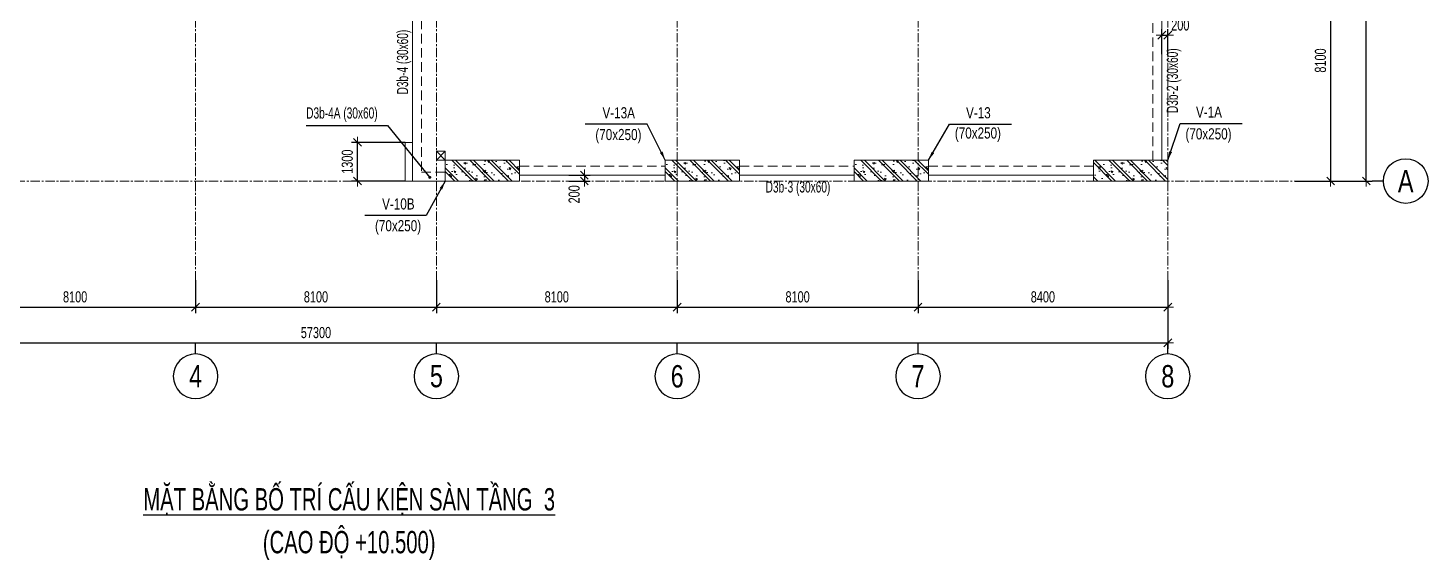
# Model space of a CAD drawing. Header units: millimetres. Extents: x 217991 to 313900, y 2625501 to 2818210.
# Drawn here: x 251265 to 298353, y 2728221 to 2746103 of the extents above; entities that cross this region are included whole.
import ezdxf
from ezdxf.enums import TextEntityAlignment as Align

# ---------------------------------------------------------------- set-up
doc = ezdxf.new("R2010")
doc.units = ezdxf.units.MM
doc.header["$LTSCALE"] = 50
doc.header["$MEASUREMENT"] = 0
doc.linetypes.add('CENTER', pattern=[2, 1.25, -0.25, 0.25, -0.25])
doc.linetypes.add('HIDDEN', pattern=[9.525, 6.35, -3.175])
doc.layers.get('Defpoints').update_dxf_attribs({"lineweight": 9})
for name, color, linetype, lineweight in [('02.CDC.DIM', 1, 'Continuous', 20), ('CDC- COT', 4, 'Continuous', 0), ('CDC- DAM', 3, 'Continuous', 5), ('CDC- TRUC', 5, 'CENTER', 15), ('CDC-LKT', 6, 'CENTER', 15), ('Dim', 8, 'Continuous', 15), ('Dim-off', 8, 'Continuous', 15)]:
    doc.layers.add(name, color=color, linetype=linetype, lineweight=lineweight)
for name, color, linetype in [('CDC.02.DIM', 1, 'Continuous'), ('CHI', 1, 'Continuous'), ('KCS_CHI', 1, 'Continuous'), ('KCS_TEXT_TEN COT', 3, 'Continuous'), ('KCS_TEXT_TEN DAM', 2, 'Continuous'), ('KCS_TEXT_TEN_COT', 3, 'Continuous')]:
    doc.layers.add(name, color=color, linetype=linetype)
doc.styles.add('ARIAL_3', font='arial_1.ttf', dxfattribs={"width": 0.85})
doc.styles.add('BIGTEXT', font='VHARIAL.TTF', dxfattribs={"width": 0.8, "height": 1000})
doc.styles.add('KCS_SMTEXT', font='arial_1.ttf', dxfattribs={"width": 0.7})
doc.styles.add('VN simplex', font='arial_1.ttf', dxfattribs={"width": 0.7})
doc.dimstyles.new('DIM A1 1-150 (Time City)', dxfattribs={"dimtxt": 375, "dimasz": 1.25, "dimexe": 200, "dimexo": 0, "dimgap": 150, "dimtad": 1, "dimdec": 1, "dimzin": 13, "dimdsep": 46, "dimtxsty": 'VN simplex', "dimblk1": 'D', "dimblk2": 'D', "dimsah": 1, "dimcen": 0, "dimdle": 50, "dimclrd": 1, "dimclre": 1, "dimclrt": 2, "dimadec": 0, "dimazin": 0, "dimtfac": 1, "dimtdec": 1, "dimtix": 1, "dimtmove": 2, "dimatfit": 3, "dimldrblk": 'D', "dimfxl": 1, "dimtolj": 1, "dimtzin": 13, "dimarcsym": 0})
doc.dimstyles.new('KCS_DIM100', dxfattribs={"dimscale": 100, "dimtxt": 2.5, "dimasz": 3, "dimexe": 1.2, "dimexo": 0, "dimgap": 1, "dimtad": 1, "dimdec": 0, "dimzin": 0, "dimdsep": 46, "dimtxsty": 'KCS_SMTEXT', "dimblk": 'ARCHTICK', "dimcen": 0, "dimdle": 1, "dimclrd": 1, "dimclre": 1, "dimclrt": 2, "dimadec": 0, "dimazin": 0, "dimtfac": 1, "dimtdec": 0, "dimtix": 1, "dimtmove": 2, "dimatfit": 3, "dimfxl": 1, "dimtolj": 1, "dimtzin": 0, "dimarcsym": 0})

# ---------------------------------------------------------------- blocks, each defined once
blk = doc.blocks.new('D')
at = {"layer": 'Dim'}
blk.add_line((150, 0), (-150, 0), dxfattribs=at)
at = {"layer": 'Dim', "color": 3}
blk.add_line((106, 106), (-106, -106), dxfattribs=at)
blk = doc.blocks.new('*D150')
at = {"layer": 'Defpoints', "color": 0, "ltscale": 0.5, "transparency": 16777216}
for p in [(294103, 2749060), (293882, 2740960), (295078, 2740960)]:
    blk.add_point(p, dxfattribs=at)
at = {"layer": 'Dim', "color": 1, "lineweight": -2, "ltscale": 0.5, "transparency": 16777216}
for p, q in [((294103, 2749060), (295278, 2749060)), ((295078, 2749058), (295078, 2740961)), ((293882, 2740960), (295278, 2740960))]:
    blk.add_line(p, q, dxfattribs=at)
at = {"layer": 'Dim', "color": 1, "lineweight": -2, "ltscale": 0.5, "transparency": 16777216, "xscale": 1.25, "yscale": 1.25, "zscale": 1.25}
for p, rotation in [((295078, 2749060), 90), ((295078, 2740960), 270)]:
    blk.add_blockref('D', p, dxfattribs=dict(at, rotation=rotation))
at = {"layer": 'Dim', "color": 2, "ltscale": 0.5, "transparency": 16777216, "insert": (294736, 2745010), "char_height": 375, "attachment_point": 5, "rotation": 90, "style": 'VN simplex'}
blk.add_mtext('\\A1;8100', dxfattribs=at)
blk = doc.blocks.new('*D153')
at = {"layer": 'Defpoints', "color": 0, "ltscale": 0.5, "transparency": 16777216}
for p in [(248800, 2737623), (256900, 2737623), (256900, 2736723)]:
    blk.add_point(p, dxfattribs=at)
at = {"layer": 'Dim', "color": 1, "lineweight": -2, "ltscale": 0.5, "transparency": 16777216}
for p, q in [((248800, 2737623), (248800, 2736523)), ((256900, 2737623), (256900, 2736523)), ((248801, 2736723), (256898, 2736723))]:
    blk.add_line(p, q, dxfattribs=at)
at = {"layer": 'Dim', "color": 1, "lineweight": -2, "ltscale": 0.5, "transparency": 16777216, "xscale": 1.25, "yscale": 1.25, "zscale": 1.25, "rotation": 180}
blk.add_blockref('D', (248800, 2736723), dxfattribs=at)
at = {"layer": 'Dim', "color": 1, "lineweight": -2, "ltscale": 0.5, "transparency": 16777216, "xscale": 1.25, "yscale": 1.25, "zscale": 1.25}
blk.add_blockref('D', (256900, 2736723), dxfattribs=at)
at = {"layer": 'Dim', "color": 2, "ltscale": 0.5, "transparency": 16777216, "insert": (252850, 2737064), "char_height": 375, "attachment_point": 5, "style": 'VN simplex'}
blk.add_mtext('\\A1;8100', dxfattribs=at)
blk = doc.blocks.new('*D154')
at = {"layer": 'Defpoints', "color": 0, "ltscale": 0.5, "transparency": 16777216}
for p in [(256900, 2737623), (265000, 2737623), (265000, 2736723)]:
    blk.add_point(p, dxfattribs=at)
at = {"layer": 'Dim', "color": 1, "lineweight": -2, "ltscale": 0.5, "transparency": 16777216}
for p, q in [((256900, 2737623), (256900, 2736523)), ((265000, 2737623), (265000, 2736523)), ((256901, 2736723), (264998, 2736723))]:
    blk.add_line(p, q, dxfattribs=at)
at = {"layer": 'Dim', "color": 1, "lineweight": -2, "ltscale": 0.5, "transparency": 16777216, "xscale": 1.25, "yscale": 1.25, "zscale": 1.25, "rotation": 180}
blk.add_blockref('D', (256900, 2736723), dxfattribs=at)
at = {"layer": 'Dim', "color": 1, "lineweight": -2, "ltscale": 0.5, "transparency": 16777216, "xscale": 1.25, "yscale": 1.25, "zscale": 1.25}
blk.add_blockref('D', (265000, 2736723), dxfattribs=at)
at = {"layer": 'Dim', "color": 2, "ltscale": 0.5, "transparency": 16777216, "insert": (260950, 2737064), "char_height": 375, "attachment_point": 5, "style": 'VN simplex'}
blk.add_mtext('\\A1;8100', dxfattribs=at)
blk = doc.blocks.new('*D155')
at = {"layer": 'Defpoints', "color": 0, "ltscale": 0.5, "transparency": 16777216}
for p in [(265000, 2737623), (273100, 2737623), (273100, 2736723)]:
    blk.add_point(p, dxfattribs=at)
at = {"layer": 'Dim', "color": 1, "lineweight": -2, "ltscale": 0.5, "transparency": 16777216}
for p, q in [((265000, 2737623), (265000, 2736523)), ((273100, 2737623), (273100, 2736523)), ((265001, 2736723), (273098, 2736723))]:
    blk.add_line(p, q, dxfattribs=at)
at = {"layer": 'Dim', "color": 1, "lineweight": -2, "ltscale": 0.5, "transparency": 16777216, "xscale": 1.25, "yscale": 1.25, "zscale": 1.25, "rotation": 180}
blk.add_blockref('D', (265000, 2736723), dxfattribs=at)
at = {"layer": 'Dim', "color": 1, "lineweight": -2, "ltscale": 0.5, "transparency": 16777216, "xscale": 1.25, "yscale": 1.25, "zscale": 1.25}
blk.add_blockref('D', (273100, 2736723), dxfattribs=at)
at = {"layer": 'Dim', "color": 2, "ltscale": 0.5, "transparency": 16777216, "insert": (269050, 2737064), "char_height": 375, "attachment_point": 5, "style": 'VN simplex'}
blk.add_mtext('\\A1;8100', dxfattribs=at)
blk = doc.blocks.new('*D156')
at = {"layer": 'Defpoints', "color": 0, "ltscale": 0.5, "transparency": 16777216}
for p in [(273100, 2737623), (281200, 2737623), (281200, 2736723)]:
    blk.add_point(p, dxfattribs=at)
at = {"layer": 'Dim', "color": 1, "lineweight": -2, "ltscale": 0.5, "transparency": 16777216}
for p, q in [((273100, 2737623), (273100, 2736523)), ((281200, 2737623), (281200, 2736523)), ((273101, 2736723), (281198, 2736723))]:
    blk.add_line(p, q, dxfattribs=at)
at = {"layer": 'Dim', "color": 1, "lineweight": -2, "ltscale": 0.5, "transparency": 16777216, "xscale": 1.25, "yscale": 1.25, "zscale": 1.25, "rotation": 180}
blk.add_blockref('D', (273100, 2736723), dxfattribs=at)
at = {"layer": 'Dim', "color": 1, "lineweight": -2, "ltscale": 0.5, "transparency": 16777216, "xscale": 1.25, "yscale": 1.25, "zscale": 1.25}
blk.add_blockref('D', (281200, 2736723), dxfattribs=at)
at = {"layer": 'Dim', "color": 2, "ltscale": 0.5, "transparency": 16777216, "insert": (277150, 2737064), "char_height": 375, "attachment_point": 5, "style": 'VN simplex'}
blk.add_mtext('\\A1;8100', dxfattribs=at)
blk = doc.blocks.new('*D157')
at = {"layer": 'Defpoints', "color": 0, "ltscale": 0.5, "transparency": 16777216}
for p in [(281200, 2737623), (289600, 2737623), (289600, 2736723)]:
    blk.add_point(p, dxfattribs=at)
at = {"layer": 'Dim', "color": 1, "lineweight": -2, "ltscale": 0.5, "transparency": 16777216}
for p, q in [((281200, 2737623), (281200, 2736523)), ((289600, 2737623), (289600, 2736523)), ((281201, 2736723), (289598, 2736723))]:
    blk.add_line(p, q, dxfattribs=at)
at = {"layer": 'Dim', "color": 1, "lineweight": -2, "ltscale": 0.5, "transparency": 16777216, "xscale": 1.25, "yscale": 1.25, "zscale": 1.25, "rotation": 180}
blk.add_blockref('D', (281200, 2736723), dxfattribs=at)
at = {"layer": 'Dim', "color": 1, "lineweight": -2, "ltscale": 0.5, "transparency": 16777216, "xscale": 1.25, "yscale": 1.25, "zscale": 1.25}
blk.add_blockref('D', (289600, 2736723), dxfattribs=at)
at = {"layer": 'Dim', "color": 2, "ltscale": 0.5, "transparency": 16777216, "insert": (285400, 2737064), "char_height": 375, "attachment_point": 5, "style": 'VN simplex'}
blk.add_mtext('\\A1;8400', dxfattribs=at)
blk = doc.blocks.new('*D164')
at = {"layer": 'Defpoints', "color": 0, "ltscale": 0.5, "transparency": 16777216}
for p in [(294103, 2789560), (296278, 2789560), (294103, 2740960)]:
    blk.add_point(p, dxfattribs=at)
at = {"layer": 'Dim', "color": 1, "lineweight": -2, "ltscale": 0.5, "transparency": 16777216}
for p, q in [((294103, 2789560), (296478, 2789560)), ((296278, 2740961), (296278, 2789558)), ((294103, 2740960), (296478, 2740960))]:
    blk.add_line(p, q, dxfattribs=at)
at = {"layer": 'Dim', "color": 1, "lineweight": -2, "ltscale": 0.5, "transparency": 16777216, "xscale": 1.25, "yscale": 1.25, "zscale": 1.25}
for p, rotation in [((296278, 2789560), 90), ((296278, 2740960), 270)]:
    blk.add_blockref('D', p, dxfattribs=dict(at, rotation=rotation))
at = {"layer": 'Dim', "color": 2, "ltscale": 0.5, "transparency": 16777216, "insert": (295936, 2765260), "char_height": 375, "attachment_point": 5, "rotation": 90, "style": 'VN simplex'}
blk.add_mtext('\\A1;48600', dxfattribs=at)
blk = doc.blocks.new('*D166')
at = {"layer": 'Defpoints', "color": 0, "ltscale": 0.5, "transparency": 16777216}
for p in [(232300, 2737623), (289600, 2737623), (289600, 2735523)]:
    blk.add_point(p, dxfattribs=at)
at = {"layer": 'Dim', "color": 1, "lineweight": -2, "ltscale": 0.5, "transparency": 16777216}
for p, q in [((232300, 2737623), (232300, 2735323)), ((289600, 2737623), (289600, 2735323)), ((232301, 2735523), (289598, 2735523))]:
    blk.add_line(p, q, dxfattribs=at)
at = {"layer": 'Dim', "color": 1, "lineweight": -2, "ltscale": 0.5, "transparency": 16777216, "xscale": 1.25, "yscale": 1.25, "zscale": 1.25, "rotation": 180}
blk.add_blockref('D', (232300, 2735523), dxfattribs=at)
at = {"layer": 'Dim', "color": 1, "lineweight": -2, "ltscale": 0.5, "transparency": 16777216, "xscale": 1.25, "yscale": 1.25, "zscale": 1.25}
blk.add_blockref('D', (289600, 2735523), dxfattribs=at)
at = {"layer": 'Dim', "color": 2, "ltscale": 0.5, "transparency": 16777216, "insert": (260950, 2735864), "char_height": 375, "attachment_point": 5, "style": 'VN simplex'}
blk.add_mtext('\\A1;57300', dxfattribs=at)
blk = doc.blocks.new('_ArchTick')
at = {"const_width": 0.15}
blk.add_lwpolyline([(-0.5, -0.5), (0.5, 0.5)], dxfattribs=at)
blk = doc.blocks.new('*D82')
at = {"layer": 'Defpoints', "color": 0, "ltscale": 0.5, "transparency": 16777216}
for p in [(262347, 2742260), (263950, 2742260), (263950, 2740960)]:
    blk.add_point(p, dxfattribs=at)
at = {"layer": 'Dim-off', "color": 1, "lineweight": -2, "ltscale": 0.5, "transparency": 16777216}
for p, q in [((263950, 2742260), (262147, 2742260)), ((262347, 2740961), (262347, 2742258)), ((263950, 2740960), (262147, 2740960))]:
    blk.add_line(p, q, dxfattribs=at)
at = {"layer": 'Dim-off', "color": 1, "lineweight": -2, "ltscale": 0.5, "transparency": 16777216, "xscale": 1.25, "yscale": 1.25, "zscale": 1.25}
for p, rotation in [((262347, 2742260), 90), ((262347, 2740960), 270)]:
    blk.add_blockref('D', p, dxfattribs=dict(at, rotation=rotation))
at = {"layer": 'Dim-off', "color": 2, "ltscale": 0.5, "transparency": 16777216, "insert": (262005, 2741610), "char_height": 375, "attachment_point": 5, "rotation": 90, "style": 'VN simplex'}
blk.add_mtext('\\A1;1300', dxfattribs=at)
blk = doc.blocks.new('*D83')
at = {"layer": 'Defpoints', "color": 0, "ltscale": 0.5, "transparency": 16777216}
for p in [(269457, 2741160), (269457, 2740960), (269977, 2740960)]:
    blk.add_point(p, dxfattribs=at)
at = {"layer": 'Dim-off', "color": 1, "lineweight": -2, "ltscale": 0.5, "transparency": 16777216}
for p, q in [((269457, 2741160), (270177, 2741160)), ((269977, 2741161), (269977, 2741162)), ((269977, 2741160), (269977, 2740960)), ((269457, 2740960), (270177, 2740960)), ((269977, 2740958), (269977, 2740957))]:
    blk.add_line(p, q, dxfattribs=at)
at = {"layer": 'Dim-off', "color": 1, "lineweight": -2, "ltscale": 0.5, "transparency": 16777216, "xscale": 1.25, "yscale": 1.25, "zscale": 1.25}
for p, rotation in [((269977, 2741160), 270), ((269977, 2740960), 90)]:
    blk.add_blockref('D', p, dxfattribs=dict(at, rotation=rotation))
at = {"layer": 'Dim-off', "color": 2, "ltscale": 0.5, "transparency": 16777216, "insert": (269635, 2740512), "char_height": 375, "attachment_point": 5, "rotation": 90, "style": 'VN simplex'}
blk.add_mtext('\\A1;200', dxfattribs=at)
blk = doc.blocks.new('*D84')
at = {"layer": 'Defpoints', "color": 0, "ltscale": 0.5, "transparency": 16777216}
for p in [(289600, 2745861), (289400, 2745220), (289600, 2745220)]:
    blk.add_point(p, dxfattribs=at)
at = {"layer": 'Dim-off', "color": 1, "lineweight": -2, "ltscale": 0.5, "transparency": 16777216}
for p, q in [((289398, 2745861), (289397, 2745861)), ((289400, 2745220), (289400, 2746061)), ((289400, 2745861), (289600, 2745861)), ((289600, 2745220), (289600, 2746061)), ((289601, 2745861), (289602, 2745861))]:
    blk.add_line(p, q, dxfattribs=at)
at = {"layer": 'Dim-off', "color": 1, "lineweight": -2, "ltscale": 0.5, "transparency": 16777216, "xscale": 1.25, "yscale": 1.25, "zscale": 1.25}
blk.add_blockref('D', (289400, 2745861), dxfattribs=at)
at = {"layer": 'Dim-off', "color": 1, "lineweight": -2, "ltscale": 0.5, "transparency": 16777216, "xscale": 1.25, "yscale": 1.25, "zscale": 1.25, "rotation": 180}
blk.add_blockref('D', (289600, 2745861), dxfattribs=at)
at = {"layer": 'Dim-off', "color": 2, "ltscale": 0.5, "transparency": 16777216, "insert": (290022, 2746203), "char_height": 375, "attachment_point": 5, "style": 'VN simplex'}
blk.add_mtext('\\A1;200', dxfattribs=at)
blk = doc.blocks.new('cot vach loi tang 2 new (8.2018)')
at = {"layer": 'CDC- COT'}
h = blk.add_hatch(dxfattribs=at)
h.set_pattern_fill('BT-01', color=8, scale=100, angle=135, pattern_type=2)
h.set_pattern_definition([(185, (415981.3, -43663.46), (-462.8071, 551.552), [75, -825]), (130, (415981.3, -43663.46), (-433.7681, -629.9922), [60, -660]), (235.4514, (415942.7, -43617.5), (-896.5753, -78.4395), [63.7402, -701.1421]), (181.1842, (415839.9, -43804.9), (-637.6138, 871.693), [112.5, -1237.5]), (231.6356, (415786.7, -43732.2), (-1349.7117, -27.899), [95.6103, -1051.713]), (126.1842, (415839.9, -43804.9), (-1349.7117, -27.9), [90, -990]), (156, (415804.5, -43698.8), (-137.3825, 706.7716), [75, -825]), (101, (415804.5, -43698.8), (-684.8084, -340.7086), [60, -660]), (206.4514, (415793.06, -43639.9), (-822.1906, 366.0636), [63.7402, -701.1421]), (172.5, (415981.28, -43663.46), (-243.98982, -226.79319), [0, -652, 0, -670, 0, -662.5]), (142.5, (415981.3, -43663.46), (-464.90945, -92.87294), [0, -382, 0, -637, 0, -252.5]), (102.5, (416138.97, -43821.14), (-361.52076, 393.41817), [0, -250, 0, -780, 0, -1035]), (92.5, (416209.7, -43891.85), (-483.1598, 341.59), [0, -325, 0, -518, 0, -735]), (180, (415981.3, -43663.46), (2e-10, -425), []), (180, (415894.66, -43750.08), (2e-10, -425), [])])
h.paths.add_polyline_path([(23774, -142946), (23279, -142451), (25047, -140683), (25542, -141178)])
h = blk.add_hatch(dxfattribs=at)
h.set_pattern_fill('BT-01', color=8, scale=100, angle=135, pattern_type=2)
h.set_pattern_definition([(185, (410076.94, -49567.8), (-462.8071, 551.552), [75, -825]), (130, (410076.94, -49567.8), (-433.7681, -629.9922), [60, -660]), (235.4514, (410038.4, -49521.84), (-896.5753, -78.4395), [63.7402, -701.1421]), (181.1842, (409935.5, -49709.2), (-637.6138, 871.693), [112.5, -1237.5]), (231.6356, (409882.4, -49636.6), (-1349.7117, -27.899), [95.6103, -1051.713]), (126.1842, (409935.5, -49709.2), (-1349.7117, -27.9), [90, -990]), (156, (409900.17, -49603.15), (-137.3825, 706.7716), [75, -825]), (101, (409900.2, -49603.15), (-684.8084, -340.7086), [60, -660]), (206.4514, (409888.7, -49544.26), (-822.1906, 366.0636), [63.7402, -701.1421]), (172.5, (410076.94, -49567.8), (-243.98982, -226.79319), [0, -652, 0, -670, 0, -662.5]), (142.5, (410076.94, -49567.8), (-464.90945, -92.87294), [0, -382, 0, -637, 0, -252.5]), (102.5, (410234.63, -49725.48), (-361.52076, 393.41817), [0, -250, 0, -780, 0, -1035]), (92.5, (410305.34, -49796.2), (-483.1598, 341.59), [0, -325, 0, -518, 0, -735]), (180, (410076.94, -49567.8), (2e-10, -425), []), (180, (409990.32, -49654.4), (2e-10, -425), [])])
h.paths.add_polyline_path([(18082, -148638), (17587, -148143), (19355, -146375), (19850, -146870)])
h = blk.add_hatch(dxfattribs=at)
h.set_pattern_fill('BT-01', color=8, scale=100, angle=135, pattern_type=2)
h.set_pattern_definition([(185, (405586.8, -54057.9), (-462.8071, 551.552), [75, -825]), (130, (405586.8, -54057.9), (-433.7681, -629.9922), [60, -660]), (235.4514, (405548.25, -54011.96), (-896.5753, -78.4395), [63.7402, -701.1421]), (181.1842, (405445.4, -54199.35), (-637.6138, 871.693), [112.5, -1237.5]), (231.6356, (405392.3, -54126.7), (-1349.7117, -27.899), [95.6103, -1051.713]), (126.1842, (405445.4, -54199.3), (-1349.7117, -27.9), [90, -990]), (156, (405410.04, -54093.3), (-137.3825, 706.7716), [75, -825]), (101, (405410.04, -54093.3), (-684.8084, -340.7086), [60, -660]), (206.4514, (405398.6, -54034.4), (-822.1906, 366.0636), [63.7402, -701.1421]), (172.5, (405586.81, -54057.93), (-243.98982, -226.79319), [0, -652, 0, -670, 0, -662.5]), (142.5, (405586.8, -54057.93), (-464.90945, -92.87294), [0, -382, 0, -637, 0, -252.5]), (102.5, (405744.5, -54215.6), (-361.52076, 393.41817), [0, -250, 0, -780, 0, -1035]), (92.5, (405815.2, -54286.3), (-483.1598, 341.59), [0, -325, 0, -518, 0, -735]), (180, (405586.8, -54057.93), (2e-10, -425), []), (180, (405500.2, -54144.55), (2e-10, -425), [])])
h.paths.add_polyline_path([(13592, -153128), (13097, -152633), (14864, -150865), (15359, -151360)])
h = blk.add_hatch(dxfattribs=at)
h.set_pattern_fill('BT-01', color=8, scale=100, angle=135, pattern_type=2)
h.set_pattern_definition([(185, (400354.2, -59290.5), (-462.8071, 551.552), [75, -825]), (130, (400354.2, -59290.5), (-433.7681, -629.9922), [60, -660]), (235.4514, (400315.66, -59244.55), (-896.5753, -78.4395), [63.7402, -701.1421]), (181.1842, (400212.8, -59431.9), (-637.6138, 871.693), [112.5, -1237.5]), (231.6356, (400159.7, -59359.3), (-1349.7117, -27.899), [95.6103, -1051.713]), (126.1842, (400212.8, -59431.9), (-1349.7117, -27.9), [90, -990]), (156, (400177.45, -59325.9), (-137.3825, 706.7716), [75, -825]), (101, (400177.45, -59325.9), (-684.8084, -340.7086), [60, -660]), (206.4514, (400166, -59267), (-822.1906, 366.0636), [63.7402, -701.1421]), (172.5, (400354.22, -59290.52), (-243.98982, -226.79319), [0, -652, 0, -670, 0, -662.5]), (142.5, (400354.22, -59290.5), (-464.90945, -92.87294), [0, -382, 0, -637, 0, -252.5]), (102.5, (400511.9, -59448.2), (-361.52076, 393.41817), [0, -250, 0, -780, 0, -1035]), (92.5, (400582.6, -59518.9), (-483.1598, 341.59), [0, -325, 0, -518, 0, -735]), (180, (400354.22, -59290.5), (2e-10, -425), []), (180, (400267.6, -59377.14), (2e-10, -425), [])])
h.paths.add_polyline_path([(8359, -158361), (7864, -157866), (9632, -156098), (10127, -156593)])
for points in [[(23774, -142946), (23279, -142451), (25047, -140683), (25542, -141178)], [(18082, -148638), (17587, -148143), (19355, -146375), (19850, -146870)], [(13592, -153128), (13097, -152633), (14864, -150865), (15359, -151360)], [(8359, -158361), (7864, -157866), (9632, -156098), (10127, -156593)]]:
    blk.add_lwpolyline(points, close=True, dxfattribs=at)
blk = doc.blocks.new('_Axis name')
at = {"layer": 'CDC.02.DIM'}
blk.add_line((0, 2.5), (0, 0), dxfattribs=at)
blk.add_circle((0, 7.5), 5, dxfattribs=at)
at = {"layer": 'CDC.02.DIM', "style": 'BIGTEXT', "width": 0.75}
blk.add_attdef('.', text='', height=5, dxfattribs=at).set_placement((0, 7.5), align=Align.MIDDLE)

msp = doc.modelspace()

# ---------------------------------------------------------------- linework, layer by layer
at = {"layer": 'CDC- DAM'}
for p, q in [((264199.56, 2749059.65), (264199.56, 2740959.65)), ((289399.56, 2741659.65), (289399.56, 2748359.65)), ((263949.56, 2740959.65), (263949.56, 2742259.65)), ((264199.56, 2742259.65), (263949.56, 2742259.65)), ((275199.56, 2741159.65), (279049.56, 2741159.65)), ((281549.56, 2741159.65), (287099.56, 2741159.65)), ((263949.56, 2740959.65), (265299.56, 2740959.65))]:
    msp.add_line(p, q, dxfattribs=at)
at = {"layer": 'CDC- DAM', "linetype": 'HIDDEN'}
for points in [[(264499.56, 2748759.65), (264499.56, 2741259.65), (265299.56, 2741259.65)], [(289099.56, 2741659.65), (289099.56, 2748359.65)], [(267799.56, 2741459.65), (272699.56, 2741459.65)], [(275199.56, 2741459.65), (279049.56, 2741459.65)], [(281549.56, 2741459.65), (287099.56, 2741459.65)]]:
    msp.add_lwpolyline(points, dxfattribs=at)
at = {"layer": 'CDC- DAM'}
msp.add_lwpolyline([(267799.56, 2741159.65), (272699.56, 2741159.65)], dxfattribs=at)
at = {"layer": 'CDC- TRUC', "ltscale": 5}
for p, q in [((273099.56, 2737622.63), (273099.56, 2794884.88)), ((256899.56, 2737622.63), (256899.56, 2793983.4)), ((264999.56, 2737622.63), (264999.56, 2793983.4)), ((281199.56, 2737622.63), (281199.56, 2793983.4)), ((289599.56, 2737622.63), (289599.56, 2793983.4)), ((228851.14, 2740959.65), (294103.01, 2740959.65))]:
    msp.add_line(p, q, dxfattribs=at)
at = {"layer": 'CDC-LKT', "linetype": 'Continuous'}
msp.add_lwpolyline([(264999.56, 2741659.65), (265299.56, 2741659.65), (265299.56, 2741959.65), (264999.56, 2741959.65)], close=True, dxfattribs=at)
at = {"layer": 'CDC-LKT', "const_width": 50}
msp.add_lwpolyline([(264803.5, 2741082.77, -1), (264753.5, 2741082.77, -1)], format="xyb", close=True, dxfattribs=at)
at = {"layer": 'CHI', "color": 1}
for p, q in [((264999.56, 2741959.65), (265299.56, 2741659.65)), ((265299.56, 2741959.65), (264999.56, 2741659.65))]:
    msp.add_line(p, q, dxfattribs=at)
at = {"layer": 'KCS_CHI'}
for p, q in [((260616.6, 2742828.68), (263356.86, 2742828.68)), ((263356.86, 2742828.68), (264778.5, 2741082.77))]:
    msp.add_line(p, q, dxfattribs=at)

# ---------------------------------------------------------------- block references
at = {"rotation": 314.9999999999783}
msp.add_blockref('cot vach loi tang 2 new (8.2018)', (371366.67, 2858848.2), dxfattribs=at)
at = {"layer": '02.CDC.DIM'}
ref = msp.add_blockref('_Axis name', (296477.71, 2740959.65), dxfattribs=dict(at, xscale=150, yscale=150, zscale=150, rotation=270))
ref.add_attrib('.', 'A', dxfattribs={"layer": 'CDC.02.DIM', "height": 750, "style": 'BIGTEXT', "width": 0.75}).set_placement((297602.71, 2740959.65), align=Align.MIDDLE)
ref = msp.add_blockref('_Axis name', (256900.81, 2735522.63), dxfattribs=dict(at, xscale=-150, yscale=150, zscale=150, rotation=180))
ref.add_attrib('.', '4', dxfattribs={"layer": 'CDC.02.DIM', "height": 750, "style": 'BIGTEXT', "width": 0.75}).set_placement((256900.81, 2734397.63), align=Align.MIDDLE)
ref = msp.add_blockref('_Axis name', (265000.81, 2735522.63), dxfattribs=dict(at, xscale=-150, yscale=150, zscale=150, rotation=180))
ref.add_attrib('.', '5', dxfattribs={"layer": 'CDC.02.DIM', "height": 750, "style": 'BIGTEXT', "width": 0.75}).set_placement((265000.81, 2734397.63), align=Align.MIDDLE)
ref = msp.add_blockref('_Axis name', (273100.81, 2735522.63), dxfattribs=dict(at, xscale=-150, yscale=150, zscale=150, rotation=180))
ref.add_attrib('.', '6', dxfattribs={"layer": 'CDC.02.DIM', "height": 750, "style": 'BIGTEXT', "width": 0.75}).set_placement((273100.81, 2734397.63), align=Align.MIDDLE)
ref = msp.add_blockref('_Axis name', (281200.81, 2735522.63), dxfattribs=dict(at, xscale=-150, yscale=150, zscale=150, rotation=180))
ref.add_attrib('.', '7', dxfattribs={"layer": 'CDC.02.DIM', "height": 750, "style": 'BIGTEXT', "width": 0.75}).set_placement((281200.81, 2734397.63), align=Align.MIDDLE)
ref = msp.add_blockref('_Axis name', (289600.81, 2735522.63), dxfattribs=dict(at, xscale=-150, yscale=150, zscale=150, rotation=180))
ref.add_attrib('.', '8', dxfattribs={"layer": 'CDC.02.DIM', "height": 750, "style": 'BIGTEXT', "width": 0.75}).set_placement((289600.81, 2734397.63), align=Align.MIDDLE)

# ---------------------------------------------------------------- texts
at = {"layer": 'KCS_TEXT_TEN COT', "color": 6, "style": 'KCS_SMTEXT', "width": 0.65}
for s, p in [('%%UMẶT BẰNG BỐ TRÍ CẤU KIỆN SÀN TẦNG  3', (262067.69, 2729886.09)), ('(CAO ĐỘ +10.500)', (262067.69, 2728447.09))]:
    msp.add_text(s, height=750, dxfattribs=at).set_placement(p, align=Align.CENTER)
at = {"layer": 'KCS_TEXT_TEN DAM', "ltscale": 0.5, "style": 'ARIAL_3', "width": 0.65}
for s, p in [('D3b-4 (30x60)', (264049.73, 2744957.01)), ('D3b-2 (30x60)', (289942.11, 2744331.68))]:
    msp.add_text(s, height=375, rotation=90, dxfattribs=at).set_placement(p, align=Align.CENTER)
for s, p in [('D3b-4A (30x60)', (261823.14, 2743058.82)), ('D3b-3 (30x60)', (277162.6, 2740573.77))]:
    msp.add_text(s, height=375, dxfattribs=at).set_placement(p, align=Align.CENTER)
at = {"layer": 'KCS_TEXT_TEN_COT', "style": 'KCS_SMTEXT', "width": 0.75}
for s, p in [('V-13A', (271132.92, 2743066.07)), ('V-13', (283230.01, 2743066.57)), ('V-1A', (290986.01, 2743089.45)), ('(70x250)', (271122.56, 2742334.55)), ('(70x250)', (283214.47, 2742386.05)), ('(70x250)', (290970.47, 2742357.93)), ('V-10B', (263721.42, 2740002.07)), ('(70x250)', (263711.06, 2739270.55))]:
    msp.add_text(s, height=375, dxfattribs=at).set_placement(p, align=Align.CENTER)

# ---------------------------------------------------------------- dimensions: what is measured, and where the dimension line sits
at = {"layer": 'Dim', "color": 1, "ltscale": 0.5}
for base, p1, p2, picture, middle in [((296277.71, 2789559.65), (294103.01, 2740959.65), (294103.01, 2789559.65), '*D164', (295936.24, 2765259.65)), ((295077.71, 2740959.65), (294103.01, 2749059.65), (293882.19, 2740959.65), '*D150', (294736.24, 2745009.65))]:
    dim = msp.add_linear_dim(base=base, p1=p1, p2=p2, angle=90, dimstyle='DIM A1 1-150 (Time City)', dxfattribs=at)
    dim.commit()
    dim.dimension.update_dxf_attribs({"geometry": picture, "text_midpoint": middle})
for base, p1, p2, picture, middle in [((289599.56, 2735522.63), (232299.56, 2737622.63), (289599.56, 2737622.63), '*D166', (260949.56, 2735864.23)), ((256899.56, 2736722.63), (248799.56, 2737622.63), (256899.56, 2737622.63), '*D153', (252849.56, 2737064.1)), ((264999.56, 2736722.63), (256899.56, 2737622.63), (264999.56, 2737622.63), '*D154', (260949.56, 2737064.1)), ((273099.56, 2736722.63), (264999.56, 2737622.63), (273099.56, 2737622.63), '*D155', (269049.56, 2737064.1)), ((281199.56, 2736722.63), (273099.56, 2737622.63), (281199.56, 2737622.63), '*D156', (277149.56, 2737064.1)), ((289599.56, 2736722.63), (281199.56, 2737622.63), (289599.56, 2737622.63), '*D157', (285399.56, 2737064.1))]:
    dim = msp.add_linear_dim(base=base, p1=p1, p2=p2, dimstyle='DIM A1 1-150 (Time City)', dxfattribs=at)
    dim.commit()
    dim.dimension.update_dxf_attribs({"geometry": picture, "text_midpoint": middle})
at = {"layer": 'Dim-off', "color": 1, "ltscale": 0.5}
dim = msp.add_linear_dim(base=(289599.56, 2745861.09), p1=(289399.56, 2745219.83), p2=(289599.56, 2745219.83), dimstyle='DIM A1 1-150 (Time City)', dxfattribs=at)
dim.commit()
dim.dimension.update_dxf_attribs({"geometry": '*D84', "text_midpoint": (290022.01, 2746202.55), "dimtype": 160})
dim = msp.add_linear_dim(base=(262346.92, 2742259.65), p1=(263949.56, 2740959.65), p2=(263949.56, 2742259.65), angle=270, dimstyle='DIM A1 1-150 (Time City)', dxfattribs=at)
dim.commit()
dim.dimension.update_dxf_attribs({"geometry": '*D82', "text_midpoint": (262005.32, 2741609.65)})
dim = msp.add_linear_dim(base=(269976.78, 2740959.65), p1=(269457.15, 2741159.65), p2=(269457.15, 2740959.65), angle=90, dimstyle='DIM A1 1-150 (Time City)', dxfattribs=at)
dim.commit()
dim.dimension.update_dxf_attribs({"geometry": '*D83', "text_midpoint": (269635.18, 2740512.14), "dimtype": 160})

# ---------------------------------------------------------------- leaders
at = {"layer": 'KCS_TEXT_TEN_COT', "color": 1}
for points in [[(289599.56, 2741660.39), (290016, 2742889.45), (292099.91, 2742889.45)], [(272699.56, 2741660.39), (272086.62, 2742866.07), (270002.71, 2742866.07)], [(281549.56, 2741660.39), (282260, 2742866.57), (284343.91, 2742866.57)], [(265299.56, 2740960.39), (264660.62, 2739802.07), (262591.21, 2739802.07)]]:
    msp.add_leader(points, dimstyle='KCS_DIM100', dxfattribs=at)

doc.saveas('drawing.dxf')
